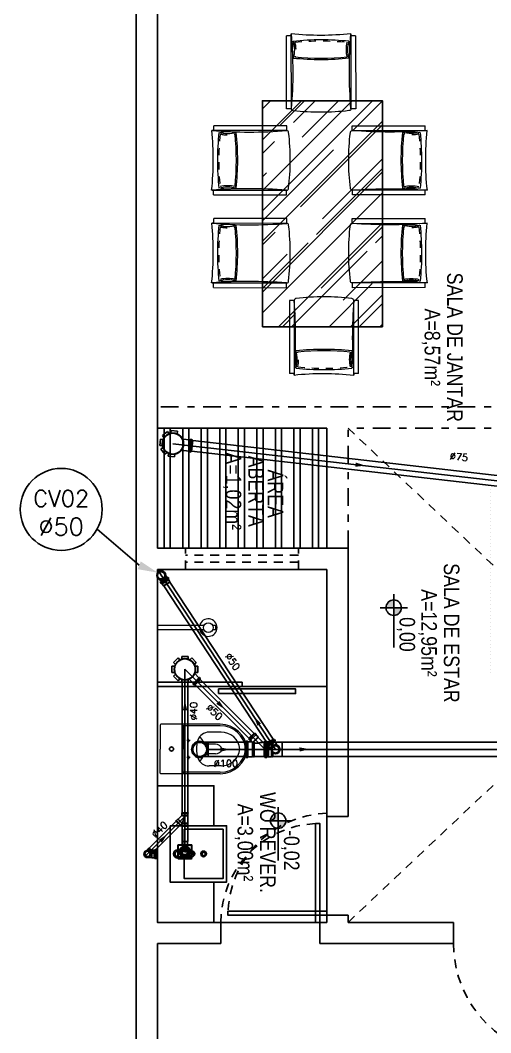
# Model space of a CAD drawing. Header units: millimetres. Extents: x 3923 to 4120, y 744 to 867.
# Drawn here: x 4082.44 to 4089.1, y 824.61 to 838.96 of the extents above; entities that cross this region are included whole.
import ezdxf
from ezdxf.enums import TextEntityAlignment as Align

# ---------------------------------------------------------------- set-up
doc = ezdxf.new("R2010")
doc.units = ezdxf.units.MM
for name, pattern in [('AXES', [0.54, 0.3, -0.08, 0.08, -0.08]), ('DASHDOT2', [0.5, 0.25, -0.125, 0, -0.125]), ('HIDDEN2', [0.1875, 0.125, -0.0625])]:
    doc.linetypes.add(name, pattern=pattern)
for name, color, linetype in [('-HIDRO', 8, 'Continuous'), ('A-PEN-C', 4, 'Continuous'), ('DIVERSOS', 1, 'Continuous'), ('E-txt-g', 3, 'Continuous'), ('MOB', 251, 'Continuous'), ('MOVEIS', 7, 'Continuous'), ('Texto-Tubos', 7, 'Continuous'), ('TigreCad', 3, 'Continuous'), ('Tinterno', 9, 'Continuous'), ('TUBULAÇÃO_ESGOTO', 5, 'Continuous')]:
    doc.layers.add(name, color=color, linetype=linetype)
for name, color, linetype, lineweight in [('E-Lay-9', 9, 'Continuous', 9), ('E-Txt-W', 7, 'Continuous', 20), ('estofado', 7, 'Continuous', 25)]:
    doc.layers.add(name, color=color, linetype=linetype, lineweight=lineweight)
doc.styles.add('F2', font='ARIALN.TTF')
doc.styles.add('REG60', font='romans.shx', dxfattribs={"width": 0.8, "height": 0.15})
doc.styles.add('REG80', font='romans.shx', dxfattribs={"width": 0.8, "height": 0.2})
doc.styles.add('ROMANS', font='romans__.ttf', dxfattribs={"height": 0.1})
doc.styles.add('TCTUBOS-TXT', font='txt.shx')

# ---------------------------------------------------------------- blocks, each defined once
blk = doc.blocks.new('A$C7AFB675E')
at = {"color": 8}
for p, q in [((3.5162, 0.4184), (3.5162, 0.4184)), ((3.5477, 0.4184), (3.5477, 0.4184)), ((3.5792, 0.4184), (3.5792, 0.4184)), ((3.6107, 0.4184), (3.6107, 0.4184)), ((3.6422, 0.4184), (3.6422, 0.4184)), ((3.6737, 0.4184), (3.6737, 0.4184)), ((3.7052, 0.4184), (3.7052, 0.4184)), ((3.7367, 0.4184), (3.7367, 0.4184)), ((3.7682, 0.4184), (3.7682, 0.4184)), ((3.7997, 0.4184), (3.7997, 0.4184)), ((3.8312, 0.4184), (3.8312, 0.4184)), ((3.8627, 0.4184), (3.8627, 0.4184)), ((3.8942, 0.4184), (3.8942, 0.4184)), ((3.9257, 0.4184), (3.9257, 0.4184)), ((3.9572, 0.4184), (3.9572, 0.4184)), ((3.9887, 0.4184), (3.9887, 0.4184)), ((4.0202, 0.4184), (4.0202, 0.4184)), ((4.0517, 0.4184), (4.0517, 0.4184)), ((4.0832, 0.4184), (4.0832, 0.4184)), ((4.1147, 0.4184), (4.1147, 0.4184)), ((4.1462, 0.4184), (4.1462, 0.4184)), ((4.1777, 0.4184), (4.1777, 0.4184)), ((4.2092, 0.4184), (4.2092, 0.4184)), ((4.2407, 0.4184), (4.2407, 0.4184)), ((4.2722, 0.4184), (4.2722, 0.4184)), ((4.3037, 0.4184), (4.3037, 0.4184)), ((4.3352, 0.4184), (4.3352, 0.4184)), ((4.3667, 0.4184), (4.3667, 0.4184)), ((4.3982, 0.4184), (4.3982, 0.4184)), ((4.4297, 0.4184), (4.4297, 0.4184)), ((4.4612, 0.4184), (4.4612, 0.4184)), ((4.4927, 0.4184), (4.4927, 0.4184)), ((4.5242, 0.4184), (4.5242, 0.4184)), ((4.5557, 0.4184), (4.5557, 0.4184)), ((4.5872, 0.4184), (4.5872, 0.4184)), ((4.6187, 0.4184), (4.6187, 0.4184)), ((4.6502, 0.4184), (4.6502, 0.4184)), ((4.6817, 0.4184), (4.6817, 0.4184)), ((4.7132, 0.4184), (4.7132, 0.4184)), ((4.7447, 0.4184), (4.7447, 0.4184)), ((4.7762, 0.4184), (4.7762, 0.4184)), ((4.8077, 0.4184), (4.8077, 0.4184)), ((4.8392, 0.4184), (4.8392, 0.4184)), ((4.8707, 0.4184), (4.8707, 0.4184)), ((4.9022, 0.4184), (4.9022, 0.4184)), ((4.9337, 0.4184), (4.9337, 0.4184)), ((4.9652, 0.4184), (4.9652, 0.4184)), ((4.9967, 0.4184), (4.9967, 0.4184)), ((5.0282, 0.4184), (5.0282, 0.4184)), ((5.0597, 0.4184), (5.0597, 0.4184)), ((5.0912, 0.4184), (5.0912, 0.4184)), ((5.1227, 0.4184), (5.1227, 0.4184)), ((5.1542, 0.4184), (5.1542, 0.4184))]:
    blk.add_line(p, q, dxfattribs=at)
blk = doc.blocks.new('TXT-AMB75')
at = {"layer": 'E-txt-g', "style": 'REG80', "width": 0.8, "flags": 8}
blk.add_attdef('TXT', text='', height=0.2, dxfattribs=at).set_placement((0.0055, 0.2964), align=Align.CENTER)
at = {"layer": 'E-Txt-W', "style": 'REG60', "width": 0.8, "flags": 8}
blk.add_attdef('TXT', text='', height=0.15, dxfattribs=at).set_placement((0.0055, 0.0271), align=Align.CENTER)
blk = doc.blocks.new('vaso-s')
at = {"color": 8}
for start, end in [(0, 180), (180, 0)]:
    blk.add_arc((0.08, 0), 0.0143, start, end, dxfattribs=at)
at = {"layer": 'E-Lay-9', "color": 8}
for p, q in [((0, 0.17), (0, 0)), ((0.4256, 0.175), (0.005, 0.175)), ((0.16, 0.17), (0.16, 0.17)), ((0.16, 0.17), (0.16, 0)), ((0.4256, 0.165), (0.165, 0.165)), ((0.17, 0), (0.17, 0.16)), ((0.2013, 0.0479), (0.2013, 0.0722)), ((0.4306, 0.12), (0.3459, 0.12)), ((0.2134, 0.06), (0.1891, 0.06)), ((0.3406, 0.035), (0.3406, 0)), ((0.3906, 0.035), (0.3406, 0.035)), ((0, -0.17), (0, 0)), ((0.16, -0.17), (0.16, 0)), ((0.17, 0), (0.17, -0.1601)), ((0.2134, -0.06), (0.1891, -0.06)), ((0.2013, -0.0479), (0.2013, -0.0722)), ((0.3406, -0.035), (0.3406, 0)), ((0.3906, -0.035), (0.3406, -0.035)), ((0.4306, -0.12), (0.3459, -0.12)), ((0.4256, -0.175), (0.005, -0.175)), ((0.16, -0.17), (0.16, -0.17)), ((0.4256, -0.165), (0.165, -0.165))]:
    blk.add_line(p, q, dxfattribs=at)
for centre in [(0.2013, 0.06), (0.2013, -0.06)]:
    blk.add_circle(centre, 0.005, dxfattribs=at)
for centre, radius, start, end in [((0.005, 0.17), 0.005, 90, 180), ((0.155, 0.17), 0.005, 0, 90), ((0.165, 0.17), 0.00495, 180, 270), ((0.165, 0.16), 0.00495, 0, 90), ((0.4256, -0.015), 0.19, 4.52806, 90), ((0.4256, -0.015), 0.18, 4.78019, 90), ((0.3459, 0.0375), 0.0825, 90, 163.03545), ((0.3754, 0.1358), 0.1066, 206.93947, 250.96472), ((0.4306, -0.015), 0.135, 6.37937, 90), ((0.518, -0.015), 0.2624, 163.03545, 176.7233), ((0.3906, -0.015), 0.05, 17.4576, 90), ((0.518, 0.015), 0.2624, 183.2767, 196.96455), ((0.3459, -0.0375), 0.0825, 196.96455, 270), ((0.3754, -0.1358), 0.1066, 109.03528, 153.06053), ((0.3906, 0.015), 0.05, 270, 342.5424), ((0.4256, 0.015), 0.19, 270, 355.47194), ((0.4256, 0.015), 0.18, 270, 355.21981), ((0.4306, 0.015), 0.135, 270, 353.62063), ((0.005, -0.17), 0.005, 180, 270), ((0.155, -0.17), 0.005, 270, 0), ((0.165, -0.17), 0.00495, 90, 180), ((0.165, -0.1601), 0.00495, 270, 0)]:
    blk.add_arc(centre, radius, start, end, dxfattribs=at)
blk = doc.blocks.new('Chuveiro')
at = {"layer": 'E-Lay-9', "color": 8}
for p, q in [((-0.0311, 0.0156), (-0.3604, 0.0156)), ((0.0509, 0.0156), (0.0311, 0.0156)), ((0.0509, 0.0156), (0.0509, -0.0156)), ((-0.0311, -0.0156), (-0.3604, -0.0156)), ((0.0509, -0.0156), (0.0311, -0.0156))]:
    blk.add_line(p, q, dxfattribs=at)
blk.add_circle((0, 0), 0.0348, dxfattribs=at)
for centre, radius, start, end in [((0, 0), 0.0624, 194.4775, 165.5225), ((0.0093, 0), 0.0444, 339.42663, 20.57337)]:
    blk.add_arc(centre, radius, start, end, dxfattribs=at)
blk = doc.blocks.new('CUBA QUADRADA-flat-4-flat-1')
at = {"layer": 'MOB'}
blk.add_lwpolyline([(0, -0.2), (0.4, -0.2), (0.4, 0.2), (0, 0.2)], close=True, dxfattribs=at)
blk.add_lwpolyline([(0.1, -0.0255), (0.1, -0.175), (0.375, -0.175), (0.375, 0.175), (0.1, 0.175), (0.1, 0.0255)], dxfattribs=at)
for points in [[(0.155, -0.02), (0.055, -0.03, -1), (0.055, 0.03), (0.155, 0.02, -1)], [(0.155, -0.01), (0.055, -0.02, -1), (0.055, 0.02), (0.155, 0.01, -1)]]:
    blk.add_lwpolyline(points, format="xyb", close=True, dxfattribs=at)
for radius in [0.02, 0.0125]:
    blk.add_circle((0.2375, 0), radius, dxfattribs=at)
blk = doc.blocks.new('NIVEL')
at = {"layer": 'DIVERSOS'}
h = blk.add_hatch(color=7, dxfattribs=at)
h.paths.add_polyline_path([(0, 0.137, 0.414214), (-0.137, 0), (0, 0)])
h.paths.add_polyline_path([(0, 0), (0, -0.137, 0.414214), (0.137, 0)])
at = {"layer": 'DIVERSOS', "color": 7}
for p, q in [((0, 0.242), (0, -0.242)), ((0.709, 0), (-0.242, 0))]:
    blk.add_line(p, q, dxfattribs=at)
blk.add_circle((0, 0), 0.137, dxfattribs=at)
blk = doc.blocks.new('Poltrona Star marrom')
at = {"layer": 'estofado', "color": 8, "lineweight": 20, "ltscale": 0.1}
for p, q in [((0, 0), (0, -0.78)), ((-0.05, -0.02), (-0.05, -0.78)), ((-0.05, -0.02), (0, -0.02)), ((0.62, -0.78), (0.62, -0.02)), ((0.62, -0.02), (0.67, -0.02)), ((0.67, -0.78), (0.67, -0.02)), ((-0.05, -0.78), (0, -0.78)), ((0.62, -0.78), (0.67, -0.78))]:
    blk.add_line(p, q, dxfattribs=at)
at = {"layer": 'estofado', "color": 8, "lineweight": 5, "ltscale": 0.1}
blk.add_line((0.62, -0.02), (0.62, 0), dxfattribs=at)
for centre, radius, start, end in [((0.31, 2.832), 2.848, 263.7521, 276.2479), ((0.309, -0.165), 0.296, 165.0121, 194.9879), ((0.31, -2.807), 2.748, 83.9224, 96.0776), ((-0.276, -0.165), 0.308, 343.0375, 16.9625), ((0.896, -0.165), 0.308, 163.0375, 196.9625), ((0.311, -0.165), 0.296, 345.0121, 14.9879), ((0.31, 2.478), 2.748, 263.9224, 276.0776), ((0.02, -0.78), 0.02, 180, 270), ((0.31, 1.687), 2.504, 263.3498, 276.6502), ((0.6, -0.78), 0.02, 270, 0)]:
    blk.add_arc(centre, radius, start, end, dxfattribs=at)
at = {"layer": 'MOVEIS', "color": 8, "lineweight": 5, "ltscale": 0.1}
for points in [[(0.019, -0.075), (0.019, -0.075), (0.019, -0.075)], [(0.601, -0.075), (0.601, -0.075)], [(0.019, -0.255), (0.019, -0.255)], [(0.601, -0.255), (0.601, -0.255)]]:
    blk.add_lwpolyline(points, close=True, dxfattribs=at)
for centre, radius, start, end in [((-4.905, -0.39), 4.92, 355.4539, 4.5461), ((-0.276, -0.165), 0.322, 345.9941, 14.0059), ((5.525, -0.39), 4.92, 175.4539, 184.5461), ((0.31, 2.478), 2.734, 264.2624, 275.7376)]:
    blk.add_arc(centre, radius, start, end, dxfattribs=at)
at = {"layer": 'MOVEIS', "color": 8, "linetype": 'AXES', "lineweight": 5, "ltscale": 0.1}
for centre, radius, start, end in [((0.31, -2.807), 2.734, 84.2624, 95.7376), ((0.896, -0.165), 0.322, 165.9941, 194.0059)]:
    blk.add_arc(centre, radius, start, end, dxfattribs=at)
blk = doc.blocks.new('j9n50d')
at = {"layer": 'TigreCad'}
for p, q in [((28.5, 25.4), (0, 25.4)), ((30.3, 27.2), (28.5, 25.4)), ((30.3, -27.1), (30.3, 27.2)), ((47.1, 27.2), (30.3, 27.2)), ((47.3, 27.4), (47.1, 27.2)), ((47.1, -27.1), (47.1, 27.2)), ((51.9, 27.4), (47.3, 27.4)), ((53.2, 30.9), (52.9, 28.3)), ((53.4, 30.8), (53.4, -30.8)), ((62.9, 31.8), (54.2, 31.8)), ((62.9, 30.8), (62.9, -30.8)), ((63.9, 31.1), (64.7, 28.1)), ((70, 27.4), (65.6, 27.4)), ((70, 27.4), (70, -27.4)), ((28.5, -25.3), (0, -25.3)), ((30.3, -27.1), (28.5, -25.3)), ((47.1, -27.1), (30.3, -27.1)), ((47.3, -27.4), (47.1, -27.1)), ((51.9, -27.4), (47.3, -27.4)), ((53.2, -30.9), (52.9, -28.3)), ((62.9, -31.8), (54.2, -31.8)), ((63.9, -31.1), (64.7, -28.1)), ((70, -27.4), (65.6, -27.4))]:
    blk.add_line(p, q, dxfattribs=at)
for centre, radius, start, end in [((0, 0), 25.4, 90, 270), ((51.9, 28.4), 1, 270, 355), ((54.2, 30.8), 1, 90, 175), ((62.9, 30.8), 1, 15, 90), ((65.6, 28.4), 1, 195, 270), ((51.9, -28.4), 1, 5, 90), ((54.2, -30.8), 1, 185, 270), ((62.9, -30.8), 1, 270, 345), ((65.6, -28.4), 1, 90, 165)]:
    blk.add_arc(centre, radius, start, end, dxfattribs=at)
at = {"layer": 'Tinterno'}
for p, q in [((28.5, -25.3), (28.5, 25.4)), ((47.3, -27.4), (47.3, 27.4)), ((52.9, 27.4), (52.9, -27.4)), ((64.9, 27.4), (64.9, -27.4))]:
    blk.add_line(p, q, dxfattribs=at)
blk = doc.blocks.new('j9n40s')
at = {"layer": 'TigreCad'}
for p, q in [((9.8, 20.6), (17.8, 20.6)), ((19, 21.8), (17.8, 20.6)), ((17.8, 20.6), (17.8, 14.3)), ((19, 12.6), (19, 21.8)), ((34, 21.8), (19, 21.8)), ((35, 22.8), (34, 21.8)), ((39, 22.8), (35, 22.8)), ((35, 22.8), (35, -22.8)), ((39, 22.8), (39, -22.8)), ((9.8, -20.6), (17.8, -20.6)), ((17.8, -20.6), (17.8, -14.3)), ((19, -21.8), (17.8, -20.6)), ((19, -12.6), (19, -21.8)), ((34, -21.8), (19, -21.8)), ((35, -22.8), (34, -21.8)), ((39, -22.8), (35, -22.8))]:
    blk.add_line(p, q, dxfattribs=at)
for radius in [22.8, 20]:
    blk.add_circle((0, 0), radius, dxfattribs=at)
at = {"layer": 'Tinterno'}
blk.add_line((34, 21.8), (34, -21.8), dxfattribs=at)
blk.add_circle((0, 0), 18.8, dxfattribs=at)
blk = doc.blocks.new('27289207s')
at = {"linetype": 'Continuous'}
for p, q in [((-49.9, -44.9), (-49.9, 44.9)), ((-47.4, -43.9), (-47.4, 43.9)), ((44.9, 49.9), (-44.9, 49.9)), ((43.9, 47.4), (-43.9, 47.4)), ((-20, 1.2), (-39.9, 3.3)), ((-19.8, 2.9), (-39.7, 5)), ((-19.3, 5.4), (-38.3, 11.5)), ((-18.7, 7), (-37.8, 13.2)), ((-17.7, 9.3), (-35.1, 19.3)), ((-16.9, 10.7), (-34.2, 20.7)), ((-15.4, 12.7), (-30.3, 26.1)), ((-14.3, 14), (-29.2, 27.4)), ((-12.4, 15.7), (-24.2, 31.9)), ((-11.1, 16.7), (-22.8, 32.9)), ((-8.9, 17.9), (-17, 36.2)), ((-7.4, 18.6), (-15.5, 36.9)), ((-5, 19.4), (-9.1, 38.9)), ((-3.3, 19.7), (-7.5, 39.3)), ((-0.9, 20), (-0.9, 40)), ((0.8, 20), (0.8, 40)), ((3.3, 19.7), (7.5, 39.3)), ((5, 19.4), (9.1, 38.9)), ((7.4, 18.6), (15.5, 36.9)), ((8.9, 17.9), (17, 36.2)), ((11.1, 16.7), (22.8, 32.9)), ((12.4, 15.7), (24.2, 31.9)), ((14.3, 14), (29.2, 27.4)), ((15.4, 12.7), (30.3, 26.1)), ((16.9, 10.7), (34.2, 20.7)), ((17.7, 9.3), (35.1, 19.3)), ((18.7, 7), (37.8, 13.2)), ((19.3, 5.4), (38.3, 11.5)), ((19.8, 2.9), (39.7, 5)), ((20, 1.2), (39.9, 3.3)), ((47.4, -43.9), (47.4, 43.9)), ((49.9, -44.9), (49.9, 44.9)), ((44.9, -49.9), (-44.9, -49.9)), ((43.9, -47.4), (-43.9, -47.4)), ((-20, -1.2), (-39.9, -3.3)), ((-19.8, -2.9), (-39.7, -5)), ((-19.3, -5.4), (-38.3, -11.5)), ((-18.7, -7), (-37.8, -13.2)), ((-17.7, -9.3), (-35.1, -19.3)), ((-16.9, -10.7), (-34.2, -20.7)), ((-15.4, -12.7), (-30.3, -26.1)), ((-14.3, -14), (-29.2, -27.4)), ((-12.4, -15.7), (-24.2, -31.9)), ((-11.1, -16.7), (-22.8, -32.9)), ((-18.7, -59.9), (-19, -49.9)), ((-18.7, -60.4), (-18.7, -59.9)), ((-18.5, -70.9), (-18.7, -60.4)), ((-8.9, -17.9), (-17, -36.2)), ((-7.4, -18.6), (-15.5, -36.9)), ((-5, -19.4), (-9.1, -38.9)), ((-3.3, -19.7), (-7.5, -39.3)), ((-0.9, -20), (-0.9, -40)), ((0.8, -20), (0.8, -40)), ((3.3, -19.7), (7.5, -39.3)), ((5, -19.4), (9.1, -38.9)), ((7.4, -18.6), (15.5, -36.9)), ((8.9, -17.9), (17, -36.2)), ((11.1, -16.7), (22.8, -32.9)), ((12.4, -15.7), (24.2, -31.9)), ((14.3, -14), (29.2, -27.4)), ((15.4, -12.7), (30.3, -26.1)), ((16.9, -10.7), (34.2, -20.7)), ((17.7, -9.3), (35.1, -19.3)), ((18.5, -70.9), (18.7, -59.9)), ((18.7, -7), (37.8, -13.2)), ((18.7, -59.9), (19, -49.9)), ((19.3, -5.4), (38.3, -11.5)), ((19.8, -2.9), (39.7, -5)), ((20, -1.2), (39.9, -3.3)), ((-17, -72.4), (-16.5, -72.4)), ((-16.5, -72.4), (17, -72.4))]:
    blk.add_line(p, q, dxfattribs=at)
for centre, radius, start, end in [((-44.9, 44.9), 5, 90, 180), ((-43.9, 43.9), 3.5, 90, 180), ((0, 0), 40, 175.21763, 184.78237), ((0, 0), 40, 163.21763, 172.78238), ((0, 0), 39, 175.24885, 184.75115), ((0, 0), 39, 163.24889, 172.75118), ((0, 0), 40, 151.21766, 160.7824), ((0, 0), 39, 151.24887, 160.75116), ((0, 0), 40, 139.21756, 148.78231), ((0, 0), 39, 139.24886, 148.75116), ((0, 0), 40, 127.21764, 136.78239), ((0, 0), 39, 127.24895, 136.75125), ((0, 0), 40, 115.21763, 124.78237), ((0, 0), 39, 115.24887, 124.75116), ((0, 0), 21, 176.31975, 183.68025), ((0, 0), 21, 164.31978, 171.68029), ((0, 0), 20, 176.4358, 183.5642), ((0, 0), 20, 164.43575, 171.56414), ((0, 0), 21, 152.31969, 159.68019), ((0, 0), 20, 152.43584, 159.56423), ((0, 0), 21, 140.31989, 147.68039), ((0, 0), 20, 140.43579, 147.56418), ((0, 0), 40, 103.21763, 112.78237), ((0, 0), 39, 103.24891, 112.7512), ((0, 0), 21, 128.31968, 135.68018), ((0, 0), 20, 128.43579, 135.56418), ((0, 0), 21, 116.31973, 123.68023), ((0, 0), 20, 116.4359, 123.56429), ((0, 0), 21, 104.31966, 111.68016), ((0, 0), 40, 91.21759, 100.78234), ((0, 0), 20, 104.43591, 111.5643), ((0, 0), 39, 91.24879, 100.75109), ((0, 0), 21, 92.31977, 99.68027), ((0, 0), 20, 92.43585, 99.56424), ((0, 0), 40, 79.21765, 88.7824), ((0, 0), 39, 79.2489, 88.7512), ((0, 0), 21, 80.31973, 87.68023), ((0, 0), 20, 80.43576, 87.56415), ((0, 0), 20, 68.4357, 75.56409), ((0, 0), 21, 68.31977, 75.68027), ((0, 0), 39, 67.24882, 76.75112), ((0, 0), 20, 56.43583, 63.56422), ((0, 0), 40, 67.21765, 76.7824), ((0, 0), 21, 56.31988, 63.68038), ((0, 0), 20, 44.43566, 51.56405), ((0, 0), 21, 44.31982, 51.68032), ((0, 0), 20, 32.43582, 39.56421), ((0, 0), 21, 32.31978, 39.68028), ((0, 0), 39, 55.24884, 64.75113), ((0, 0), 40, 55.21763, 64.78237), ((0, 0), 20, 20.43577, 27.56416), ((0, 0), 21, 20.31961, 27.68012), ((0, 0), 20, 8.43586, 15.56425), ((0, 0), 20, 356.4358, 3.5642), ((0, 0), 21, 8.31971, 15.68022), ((0, 0), 21, 356.31975, 3.68025), ((0, 0), 39, 43.24881, 52.75111), ((0, 0), 40, 43.21767, 52.78242), ((0, 0), 39, 31.24891, 40.75121), ((0, 0), 40, 31.21762, 40.78237), ((0, 0), 39, 19.24884, 28.75113), ((0, 0), 40, 19.2176, 28.78234), ((0, 0), 39, 7.24882, 16.75111), ((0, 0), 40, 7.21762, 16.78237), ((0, 0), 39, 355.24885, 4.75115), ((0, 0), 40, 355.21763, 4.78237), ((43.9, 43.9), 3.5, 0, 90), ((44.9, 44.9), 5, 0, 90), ((-44.9, -44.9), 5, 180, 270), ((-43.9, -43.9), 3.5, 180, 270), ((0, 0), 40, 187.21764, 196.78239), ((0, 0), 39, 187.24882, 196.75111), ((0, 0), 40, 199.21761, 208.78236), ((0, 0), 39, 199.24884, 208.75113), ((0, 0), 40, 211.21768, 220.78243), ((0, 0), 39, 211.24883, 220.75112), ((0, 0), 40, 223.21761, 232.78235), ((0, 0), 39, 223.2488, 232.75109), ((0, 0), 40, 235.21762, 244.78237), ((0, 0), 39, 235.24885, 244.75115), ((0, 0), 21, 188.31976, 195.68026), ((0, 0), 20, 188.43586, 195.56425), ((0, 0), 21, 200.31981, 207.68031), ((0, 0), 20, 200.43577, 207.56416), ((-17, -70.9), 1.5, 180.91669, 270.00004), ((0, 0), 21, 212.31961, 219.68011), ((0, 0), 20, 212.43582, 219.56421), ((0, 0), 40, 247.21762, 256.78237), ((0, 0), 39, 247.24885, 256.75114), ((0, 0), 21, 224.31965, 231.68015), ((0, 0), 20, 224.43587, 231.56426), ((0, 0), 21, 236.31968, 243.68018), ((0, 0), 20, 236.43577, 243.56416), ((0, 0), 21, 248.3198, 255.6803), ((0, 0), 40, 259.21763, 268.78238), ((0, 0), 20, 248.43583, 255.56422), ((0, 0), 39, 259.24886, 268.75115), ((0, 0), 21, 260.31973, 267.68023), ((0, 0), 20, 260.4358, 267.5642), ((0, 0), 20, 272.4358, 279.5642), ((0, 0), 21, 272.31977, 279.68027), ((0, 0), 39, 271.24886, 280.75115), ((0, 0), 40, 271.21763, 280.78238), ((0, 0), 20, 284.43578, 291.56417), ((0, 0), 21, 284.31977, 291.68027), ((0, 0), 20, 296.43572, 303.56411), ((0, 0), 39, 283.24883, 292.75113), ((0, 0), 40, 283.21761, 292.78235), ((0, 0), 21, 296.31971, 303.68021), ((0, 0), 20, 308.4359, 315.56429), ((0, 0), 21, 308.31985, 315.68035), ((0, 0), 20, 320.43579, 327.56418), ((0, 0), 21, 320.31972, 327.68022), ((0, 0), 39, 295.24885, 304.75115), ((0, 0), 40, 295.21763, 304.78238), ((17, -70.9), 1.5, 270.00015, 359.0835), ((0, 0), 20, 332.43584, 339.56423), ((0, 0), 21, 332.31988, 339.68039), ((0, 0), 20, 344.43575, 351.56414), ((0, 0), 21, 344.31974, 351.68024), ((0, 0), 39, 307.24885, 316.75114), ((0, 0), 40, 307.21759, 316.78234), ((0, 0), 39, 319.2488, 328.7511), ((0, 0), 40, 319.21764, 328.78239), ((0, 0), 39, 331.24887, 340.75116), ((0, 0), 40, 331.21764, 340.78239), ((0, 0), 39, 343.24889, 352.75118), ((0, 0), 40, 343.21761, 352.78236), ((43.9, -43.9), 3.5, 270, 360), ((44.9, -44.9), 5, 270, 360)]:
    blk.add_arc(centre, radius, start, end, dxfattribs=at)
blk = doc.blocks.new('27710409p')
at = {"layer": 'TigreCad'}
for p, q in [((-27.1, 22.8), (-27.1, -22.8)), ((-27.1, 22.8), (-23.1, 22.8)), ((-23.1, 22.8), (-23.1, -22.8)), ((-23.1, 22.8), (-22.1, 21.8)), ((-22.1, 21.8), (-7.1, 21.8)), ((-7.1, 21.8), (-7.1, -20.7)), ((-7.1, 21.8), (-5.9, 20.6)), ((-5.9, 20.6), (47.2, 20.6)), ((48.4, 21.8), (47.2, 20.6)), ((48.4, 21.8), (48.4, -20)), ((63.4, 21.8), (48.4, 21.8)), ((64.4, 22.8), (63.4, 21.8)), ((64.4, 22.8), (64.4, -22.8)), ((68.4, 22.8), (64.4, 22.8)), ((68.4, 22.8), (68.4, -22.8)), ((-27.1, -22.8), (-23.1, -22.8)), ((-23.1, -22.8), (-22.1, -21.8)), ((-22.1, -21.8), (-8.2, -21.8)), ((-7.5, -21.9), (0, 0)), ((18.8, -47.9), (-6.7, -22.4)), ((54.1, -22.4), (0, 0)), ((18.8, -49.6), (48.4, -20)), ((18.8, -49.6), (18.8, -47.9)), ((29.4, -60.2), (18.8, -49.6)), ((29.4, -61.7), (61.7, -29.4)), ((29.4, -61.7), (29.4, -60.2)), ((32.2, -64.5), (29.4, -61.7)), ((32.2, -64.5), (64.5, -32.2)), ((60.2, -29.4), (54.3, -23.5)), ((63.4, -21.8), (55, -21.8)), ((61.7, -29.4), (60.2, -29.4)), ((64.5, -32.2), (61.7, -29.4)), ((64.4, -22.8), (63.4, -21.8)), ((68.4, -22.8), (64.4, -22.8))]:
    blk.add_line(p, q, dxfattribs=at)
for centre, radius, start, end in [((-8.2, -23.8), 2, 45, 90), ((55, -22.8), 1, 90, 225)]:
    blk.add_arc(centre, radius, start, end, dxfattribs=at)
at = {"layer": 'Tinterno'}
for p, q in [((-22.1, 21.8), (-22.1, -21.8)), ((-5.9, 20.6), (-5.9, -17.2)), ((47.2, 20.6), (47.2, -19.5)), ((63.4, 21.8), (63.4, -21.8)), ((18.8, -47.9), (47.2, -19.5)), ((29.4, -60.2), (60.2, -29.4))]:
    blk.add_line(p, q, dxfattribs=at)
blk = doc.blocks.new('27150012p')
at = {"layer": 'TigreCad'}
for p, q in [((-80.6, 48.8), (-48.8, 80.6)), ((-48.8, 80.6), (-35.1, 66.9)), ((-22.5, 91.5), (-22.5, 72.1)), ((-22.5, 91.5), (22.5, 91.5)), ((22.5, 91.5), (22.5, 72.1)), ((48.8, 80.6), (35.1, 66.9)), ((48.8, 80.6), (80.6, 48.8)), ((-91.5, -22.5), (-91.5, 22.5)), ((-91.5, 22.5), (-72.1, 22.5)), ((-80.6, 48.8), (-66.9, 35.1)), ((80.6, 48.8), (66.9, 35.1)), ((111.4, 27.4), (70.4, 27.4)), ((112.7, 30.9), (112.4, 28.3)), ((122.4, 31.8), (113.7, 31.8)), ((113.7, 30.8), (113.7, -30.8)), ((122.4, 30.8), (122.4, -30.8)), ((123.4, 31.1), (124.2, 28.1)), ((129.5, 27.4), (125.1, 27.4)), ((129.5, 27.4), (129.5, -27.4)), ((-91.5, -22.5), (-72.1, -22.5)), ((-80.6, -48.8), (-66.9, -35.1)), ((-48.8, -80.6), (-80.6, -48.8)), ((-48.8, -80.6), (-35.1, -66.9)), ((48.8, -80.6), (35.1, -66.9)), ((80.6, -48.8), (48.8, -80.6)), ((80.6, -48.8), (66.9, -35.1)), ((111.4, -27.4), (70.4, -27.4)), ((112.7, -30.9), (112.4, -28.3)), ((122.4, -31.8), (113.7, -31.8)), ((123.4, -31.1), (124.2, -28.1)), ((129.5, -27.4), (125.1, -27.4)), ((-22.5, -91.5), (-22.5, -72.1)), ((22.5, -91.5), (-22.5, -91.5)), ((22.5, -91.5), (22.5, -72.1))]:
    blk.add_line(p, q, dxfattribs=at)
blk.add_circle((0, 0), 75.5, dxfattribs=at)
for centre, start, end in [((111.4, 28.4), 270, 355), ((113.7, 30.8), 90, 175), ((122.4, 30.8), 15, 90), ((125.1, 28.4), 195, 270), ((111.4, -28.4), 5, 90), ((113.7, -30.8), 185, 270), ((122.4, -30.8), 270, 345), ((125.1, -28.4), 90, 165)]:
    blk.add_arc(centre, 1, start, end, dxfattribs=at)
at = {"layer": 'Tinterno'}
for p, q in [((112.4, 27.4), (112.4, -27.4)), ((124.4, 27.4), (124.4, -27.4))]:
    blk.add_line(p, q, dxfattribs=at)
blk.add_circle((0, 0), 73.5, dxfattribs=at)
blk = doc.blocks.new('j9n100s')
at = {"layer": 'TigreCad'}
for p, q in [((27.3, 50.8), (60, 50.8)), ((27.3, -50.8), (60, -50.8))]:
    blk.add_line(p, q, dxfattribs=at)
blk.add_circle((0, 0), 53.2, dxfattribs=at)
for start, end in [(61.78498, 298.21502), (298.21502, 61.78498)]:
    blk.add_arc((0, 0), 57.7, start, end, dxfattribs=at)
at = {"layer": 'Tinterno'}
blk.add_line((60, -50.8), (60, 50.8), dxfattribs=at)
blk.add_circle((0, 0), 51, dxfattribs=at)
blk = doc.blocks.new('26277469p')
at = {"layer": 'TigreCad'}
for p, q in [((78, 50.8), (6, 50.8)), ((78, 50.8), (78.1, 52.3)), ((78, -46.9), (78, 50.8)), ((78.1, -46.9), (78.1, 52.3)), ((81.1, 52.3), (78.1, 52.3)), ((81.1, -47.9), (81.1, 52.3)), ((81.2, 50.8), (81.1, 52.3)), ((81.2, -48), (81.2, 50.8)), ((87.4, 50.8), (81.2, 50.8)), ((89.8, 53.2), (87.4, 50.8)), ((89.8, -51.8), (89.8, 53.2)), ((121.7, 53.2), (89.8, 53.2)), ((122.9, 56.7), (122.7, 54.2)), ((133.3, 57.6), (123.9, 57.6)), ((123.9, 56.6), (123.9, -56.7)), ((133.3, 56.6), (133.3, -56.7)), ((134.3, 56.9), (135.1, 54)), ((140.5, 53.2), (136.1, 53.2)), ((140.5, 53.2), (140.5, -53.3)), ((14.9, -50.8), (6, -50.8)), ((49.6, -85.4), (14.9, -50.8)), ((49.6, -88.3), (87.3, -50.5)), ((106.9, -63.4), (63.4, -106.9)), ((113.6, -70.1), (70.1, -113.6)), ((103.4, -64.8), (93.6, -55)), ((121.7, -53.3), (94.3, -53.3)), ((106.8, -63.1), (104.8, -64.8)), ((114.4, -69.4), (108.2, -63.2)), ((114.5, -70.6), (113, -73.3)), ((122.9, -56.7), (122.7, -54.2)), ((133.3, -57.7), (123.9, -57.7)), ((134.3, -56.9), (135.1, -54)), ((140.5, -53.3), (136.1, -53.3)), ((49.6, -88.3), (49.6, -85.4)), ((64.8, -103.4), (49.6, -88.3)), ((63.1, -106.8), (64.8, -104.8)), ((69.4, -114.4), (63.2, -108.2)), ((70.6, -114.5), (73.3, -113)), ((77.5, -116.2), (74.5, -113.1)), ((116.2, -77.5), (77.5, -116.2)), ((116.2, -77.5), (113.1, -74.5))]:
    blk.add_line(p, q, dxfattribs=at)
blk.add_lwpolyline([(15.8, -51.2, -0.013476), (38.9, -47.1, -0.106485), (67.2, -44.2, -0.09207), (93.5, -53.8, -0.112954)], format="xyb", dxfattribs=at)
for centre, start, end in [((121.7, 54.2), 270, 355), ((123.9, 56.6), 90, 175), ((133.3, 56.6), 15, 90), ((136.1, 54.2), 195, 270), ((14.9, -51.8), 34.26819, 90), ((94.3, -54.3), 90, 225), ((104.1, -64.1), 225, 310), ((107.4, -63.9), 45, 130), ((113.6, -70.1), 330, 45), ((121.7, -54.3), 5, 90), ((123.9, -56.7), 185, 270), ((133.3, -56.7), 270, 345), ((136.1, -54.3), 90, 165), ((63.9, -107.4), 140, 225), ((64.1, -104.1), 320, 45), ((70.1, -113.6), 225, 300), ((73.8, -113.8), 45, 120), ((113.8, -73.8), 150, 225)]:
    blk.add_arc(centre, 1, start, end, dxfattribs=at)
at = {"layer": 'Tinterno'}
for p, q in [((6, 50.8), (6, -50.8)), ((87.4, -50.6), (87.4, 50.8)), ((122.6, 53.2), (122.6, -53.3)), ((135.3, 53.2), (135.3, -53.3)), ((85.3, -49.6), (49.6, -85.4)), ((104.1, -65.4), (65.4, -104.1)), ((112.6, -73.9), (73.9, -112.6))]:
    blk.add_line(p, q, dxfattribs=at)
blk = doc.blocks.new('trn1050s')
at = {"layer": 'TigreCad'}
for p, q in [((-80.4, -53.3), (-80.4, 53.3)), ((-80.4, 53.3), (-76, 53.3)), ((-74.2, 56.9), (-75, 54)), ((-73.2, 57.7), (-63.8, 57.7)), ((-73.2, -56.6), (-73.2, 56.7)), ((-63.8, -56.6), (-63.8, 56.7)), ((-62.8, 56.7), (-62.6, 54.2)), ((-61.6, 53.3), (-49.5, 53.3)), ((-49.5, -53.3), (-49.5, 53.3)), ((-49.5, 53.3), (-49.2, 53)), ((-49.2, 53), (-29.5, 53)), ((-29.5, 53), (-29.5, 11.9)), ((-29.5, 53), (-27.3, 50.8)), ((-27.3, 50.8), (-21.1, 50.8)), ((-21.1, 50.8), (-21, 52.3)), ((-21, 52.3), (-21, 23.9)), ((-21, 52.3), (-18, 52.3)), ((-18, 52.3), (-18, 26.2)), ((-17.9, 50.8), (-18, 52.3)), ((-17.9, 50.8), (47.6, 50.8)), ((-80.4, -53.3), (-76, -53.3)), ((-74.2, -56.9), (-75, -54)), ((-73.2, -57.6), (-63.8, -57.6)), ((-62.8, -56.7), (-62.6, -54.2)), ((-61.6, -53.3), (-49.5, -53.3)), ((-49.5, -53.3), (-49.2, -53)), ((-49.2, -53), (-29.5, -53)), ((-29.5, -53), (-29.5, -11.9)), ((-29.5, -53), (-27.3, -50.8)), ((-27.3, -50.8), (-21.1, -50.8)), ((-21.1, -50.8), (-21, -52.3)), ((-21, -52.3), (-21, -23.9)), ((-21, -52.3), (-18, -52.3)), ((-18, -52.3), (-18, -26.2)), ((-17.9, -50.8), (-18, -52.3)), ((-17.9, -50.8), (47.6, -50.8))]:
    blk.add_line(p, q, dxfattribs=at)
for radius in [31.8, 25.6]:
    blk.add_circle((0, 0), radius, dxfattribs=at)
for centre, start, end in [((-76, 54.2), 270, 345), ((-73.2, 56.7), 90, 165), ((-63.8, 56.7), 5, 90), ((-61.6, 54.2), 185, 270), ((-76, -54.2), 15, 90), ((-73.2, -56.6), 195, 270), ((-63.8, -56.6), 270, 355), ((-61.6, -54.2), 90, 175)]:
    blk.add_arc(centre, 1, start, end, dxfattribs=at)
at = {"layer": 'Tinterno'}
for p, q in [((-75.2, -53.3), (-75.2, 53.3)), ((-62.5, -53.3), (-62.5, 53.3)), ((-49.2, -53), (-49.2, 53)), ((-27.3, 50.8), (-27.3, 16.3)), ((-21.1, 50.8), (-21.1, 23.8)), ((-17.9, 50.8), (-17.9, 26.3)), ((47.6, -50.8), (47.6, 50.8)), ((-27.3, -50.8), (-27.3, -16.3)), ((-21.1, -50.8), (-21.1, -23.8)), ((-17.9, -50.8), (-17.9, -26.3))]:
    blk.add_line(p, q, dxfattribs=at)
blk.add_circle((0, 0), 27.3, dxfattribs=at)
blk = doc.blocks.new('j9n50s')
at = {"layer": 'TigreCad'}
for p, q in [((19.2, 25.4), (30.3, 25.4)), ((19.2, -25.4), (30.3, -25.4))]:
    blk.add_line(p, q, dxfattribs=at)
for radius in [31.8, 27.4]:
    blk.add_circle((0, 0), radius, dxfattribs=at)
at = {"layer": 'Tinterno'}
for p, q in [((30.3, 25.4), (30.3, 9.7)), ((30.3, -9.7), (30.3, -25.4))]:
    blk.add_line(p, q, dxfattribs=at)
blk.add_circle((0, 0), 25.6, dxfattribs=at)
blk = doc.blocks.new('11030602p')
at = {"layer": 'TigreCad'}
for p, q in [((0, 27.3), (4.4, 27.3)), ((0, -27.3), (0, 27.3)), ((6.1, 31.1), (5.3, 28.1)), ((7.1, 31.8), (15.8, 31.8)), ((7.1, -30.8), (7.1, 30.8)), ((15.8, -30.8), (15.8, 30.8)), ((16.8, 30.9), (17.1, 28.3)), ((18.1, 27.3), (22.7, 27.3)), ((22.7, 27.3), (23, 27.1)), ((39.7, 27.1), (23, 27.1)), ((39.7, 27.1), (41.5, 25.3)), ((41.5, -25.4), (41.5, 25.3)), ((0, -27.3), (4.4, -27.3)), ((6.1, -31.1), (5.3, -28.1)), ((7.1, -31.8), (15.8, -31.8)), ((16.8, -30.9), (17.1, -28.3)), ((18.1, -27.3), (22.7, -27.3)), ((22.7, -27.3), (23, -27.1)), ((39.7, -27.1), (23, -27.1)), ((39.7, -27.1), (41.5, -25.4))]:
    blk.add_line(p, q, dxfattribs=at)
for centre, start, end in [((4.4, 28.4), 270, 345), ((7.1, 30.8), 90, 165), ((15.8, 30.8), 5, 90), ((18.1, 28.4), 185, 270), ((4.4, -28.3), 15, 90), ((7.1, -30.8), 195, 270), ((15.8, -30.8), 270, 355), ((18.1, -28.3), 90, 175)]:
    blk.add_arc(centre, 1, start, end, dxfattribs=at)
at = {"layer": 'Tinterno'}
for p, q in [((5.1, -27.3), (5.1, 27.3)), ((17.1, -27.3), (17.1, 27.3)), ((22.7, 27.3), (22.7, -27.3)), ((23, -27.1), (23, 27.1)), ((39.7, 27.1), (39.7, -27.1))]:
    blk.add_line(p, q, dxfattribs=at)
blk = doc.blocks.new('27150128p')
at = {"layer": 'TigreCad'}
for p, q in [((-80.6, 48.8), (-48.8, 80.6)), ((-35.8, 67.6), (-48.8, 80.6)), ((-22.5, 91.5), (22.5, 91.5)), ((-22.5, 73.2), (-22.5, 91.5)), ((22.5, 73.2), (22.5, 91.5)), ((-73.2, 22.5), (-91.5, 22.5)), ((-91.5, -22.5), (-91.5, 22.5)), ((-67.6, 35.8), (-80.6, 48.8)), ((118.5, 40), (64.9, 40)), ((119.7, 43.6), (119.5, 40.9)), ((130.3, 44.5), (120.7, 44.5)), ((120.7, 43.5), (120.7, -43.5)), ((130.3, 43.5), (130.3, -43.5)), ((131.3, 43.6), (131.5, 40.9)), ((137.5, 40), (132.5, 40)), ((137.5, 40), (137.5, -40)), ((-73.2, -22.5), (-91.5, -22.5)), ((-67.6, -35.8), (-80.6, -48.8)), ((-48.8, -80.6), (-80.6, -48.8)), ((-35.8, -67.6), (-48.8, -80.6)), ((118.5, -40), (64.9, -40)), ((119.7, -43.6), (119.5, -40.9)), ((130.3, -44.5), (120.7, -44.5)), ((131.3, -43.6), (131.5, -40.9)), ((137.5, -40), (132.5, -40)), ((-22.5, -73.2), (-22.5, -91.5)), ((22.5, -91.5), (-22.5, -91.5)), ((22.5, -73.2), (22.5, -91.5))]:
    blk.add_line(p, q, dxfattribs=at)
blk.add_circle((0, 0), 75.5, dxfattribs=at)
for centre, radius, start, end in [((-24, 73.2), 1.5, 288.16101, 0), ((24, 73.2), 1.5, 180, 251.83899), ((-73.2, 24), 1.5, 270, 341.83899), ((-68.7, 34.8), 1.5, 333.16101, 45), ((-34.8, 68.7), 1.5, 225, 296.83899), ((64.9, 41.5), 1.5, 212.61294, 270), ((118.5, 41), 1, 270, 355), ((120.7, 43.5), 1, 90, 175), ((130.3, 43.5), 1, 5, 90), ((132.5, 41), 1, 185, 270), ((-73.2, -24), 1.5, 18.16101, 90), ((-68.7, -34.8), 1.5, 315, 26.83899), ((-34.8, -68.7), 1.5, 63.16101, 135), ((64.9, -41.5), 1.5, 90, 147.38706), ((118.5, -41), 1, 5, 90), ((120.7, -43.5), 1, 185, 270), ((130.3, -43.5), 1, 270, 355), ((132.5, -41), 1, 90, 175), ((-24, -73.2), 1.5, 0, 71.83899), ((24, -73.2), 1.5, 108.16101, 180)]:
    blk.add_arc(centre, radius, start, end, dxfattribs=at)
at = {"layer": 'Tinterno'}
for p, q in [((119.4, -40), (119.4, 40)), ((131.6, -40), (131.6, 40))]:
    blk.add_line(p, q, dxfattribs=at)
blk.add_circle((0, 0), 73.5, dxfattribs=at)

msp = doc.modelspace()

# ---------------------------------------------------------------- hatches: boundary and pattern name
at = {"layer": '-HIDRO', "linetype": 'Continuous'}
h = msp.add_hatch(dxfattribs=at)
h.set_pattern_fill('AR-RROOF', color=256, scale=0.02, angle=225, style=0)
h.set_pattern_definition([(225, (13912.689, 2608.4295), (-0.431052294, -1.149472783), [7.62, -1.016, 2.54, -0.508]), (225, (13912.3909, 2607.7722), (0.83695987, -0.11853938), [1.524, -0.16764, 3.048, -0.381]), (225, (13912.81474, 2607.9446), (-1.627222409, -2.108564137), [4.064, -0.7112, 2.032, -0.508])])
h.paths.add_polyline_path([(4085.872, 834.615), (4087.572, 834.615), (4087.572, 837.815), (4085.872, 837.815)])
at = {"layer": '-HIDRO', "linetype": 'HIDDEN2'}
h = msp.add_hatch(dxfattribs=at)
h.set_pattern_fill('ANSI32', color=256, scale=0.7, angle=45, style=0)
h.set_pattern_definition([(90, (2700.58095, 492.77779), (-0.2625, 1e-16), []), (90, (2700.66845, 492.86529), (-0.2625, 1e-16), [])])
h.paths.add_polyline_path([(4086.785, 833.178), (4084.385, 833.178), (4084.385, 831.478), (4086.785, 831.478)])
h.paths.add_polyline_path([(4085.617, 832.843), (4085.617, 831.724), (4085.947, 831.724), (4085.947, 832.843)], flags=24)
h.paths.add_polyline_path([(4085.243, 832.9), (4085.243, 831.667), (4085.64, 831.667), (4085.64, 832.9)], flags=24)
h.paths.add_polyline_path([(4085.878, 832.663), (4085.878, 831.837), (4086.294, 831.837), (4086.294, 832.663)], flags=24)

# ---------------------------------------------------------------- linework, layer by layer
at = {"layer": '-HIDRO', "linetype": 'Continuous'}
for p, q in [((4084.085, 860.498), (4084.085, 810.498)), ((4084.385, 847.396), (4084.385, 831.478)), ((4086.785, 833.178), (4084.385, 833.178)), ((4086.785, 831.478), (4086.785, 833.178)), ((4087.085, 831.478), (4084.385, 831.478)), ((4087.085, 831.478), (4087.085, 827.678)), ((4084.385, 831.178), (4084.385, 826.178)), ((4086.785, 831.178), (4084.385, 831.178)), ((4086.785, 831.178), (4086.785, 827.678)), ((4087.085, 827.678), (4086.785, 827.678)), ((4087.085, 827.678), (4086.785, 827.678)), ((4086.785, 826.278), (4086.785, 827.678)), ((4086.785, 826.278), (4086.785, 826.178)), ((4087.085, 826.278), (4086.785, 826.278)), ((4087.085, 826.278), (4087.085, 826.178)), ((4085.285, 826.178), (4084.385, 826.178)), ((4085.285, 826.178), (4085.285, 825.878)), ((4085.285, 826.178), (4086.685, 826.178)), ((4086.785, 826.178), (4086.685, 826.178)), ((4086.785, 826.178), (4086.685, 826.178)), ((4086.685, 826.178), (4086.685, 825.878)), ((4088.577, 826.178), (4087.085, 826.178)), ((4088.577, 826.178), (4087.085, 826.178)), ((4088.577, 826.178), (4088.577, 825.878)), ((4084.385, 825.878), (4085.285, 825.878)), ((4084.385, 825.878), (4084.385, 819.478)), ((4086.685, 825.878), (4088.577, 825.878)), ((4088.577, 825.878), (4086.685, 825.878))]:
    msp.add_line(p, q, dxfattribs=at)
at = {"layer": '-HIDRO', "linetype": 'DASHDOT2'}
for p, q in [((4089.485, 833.478), (4084.385, 833.478)), ((4089.485, 833.178), (4087.085, 833.178)), ((4087.085, 831.478), (4087.085, 833.178))]:
    msp.add_line(p, q, dxfattribs=at)
at = {"layer": '-HIDRO', "linetype": 'HIDDEN2'}
for p, q in [((4087.085, 833.178), (4094.485, 826.178)), ((4087.085, 826.178), (4094.485, 833.171)), ((4084.785, 831.178), (4084.785, 831.478)), ((4086.385, 831.378), (4084.785, 831.378)), ((4086.385, 831.178), (4086.385, 831.478)), ((4086.385, 831.278), (4084.785, 831.278))]:
    msp.add_line(p, q, dxfattribs=at)
at = {"layer": '-HIDRO'}
msp.add_line((4084.385, 829.518), (4086.785, 829.518), dxfattribs=at)
for points in [[(4085.872, 834.615), (4087.572, 834.615), (4087.572, 837.815), (4085.872, 837.815)], [(4084.385, 829.518), (4084.385, 829.579), (4085.585, 829.579), (4085.585, 829.518)], [(4085.251, 829.419), (4085.251, 829.484), (4086.342, 829.484), (4086.342, 829.419)], [(4086.685, 826.178), (4086.685, 827.578), (4086.625, 827.578), (4086.625, 826.178)], [(4086.785, 826.278), (4086.785, 826.338), (4085.385, 826.338), (4085.385, 826.278)]]:
    msp.add_lwpolyline(points, close=True, dxfattribs=at)
msp.add_lwpolyline([(4085.185, 826.747), (4085.185, 826.178), (4084.385, 826.178), (4084.385, 828.112), (4085.185, 828.112), (4085.185, 827.547)], dxfattribs=at)
at = {"layer": '-HIDRO', "linetype": 'HIDDEN2'}
for centre, radius, start, end in [((4086.832, 826.278), 1.447, 91.8577, 180), ((4086.686, 826.178), 1.401, 92.5089, 180), ((4090.177, 825.878), 1.6, 180, 270)]:
    msp.add_arc(centre, radius, start, end, dxfattribs=at)
at = {"layer": 'A-PEN-C'}
msp.add_line((4084.127, 831.235), (4083.532, 831.745), dxfattribs=at)
msp.add_circle((4083.024, 832.027), 0.58, dxfattribs=at)
msp.add_solid([(4084.389, 831.131), (4084.15, 831.291), (4084.106, 831.18)], dxfattribs=at)
at = {"layer": 'TigreCad'}
for p, q in [((4084.887, 833.001), (4096.639, 831.652)), ((4084.87, 832.851), (4096.639, 831.5)), ((4084.478, 830.943), (4085.939, 828.717)), ((4084.563, 830.998), (4086.024, 828.772)), ((4084.735, 827.732), (4084.735, 829.579)), ((4084.815, 827.732), (4084.815, 829.579)), ((4084.922, 829.543), (4085.68, 828.785)), ((4084.994, 829.615), (4085.752, 828.857)), ((4085.106, 828.729), (4085.629, 828.729)), ((4086.023, 828.729), (4095.465, 828.729)), ((4085.106, 828.526), (4085.629, 828.526)), ((4086.154, 828.526), (4095.465, 828.526)), ((4084.272, 827.231), (4084.65, 827.609)), ((4084.328, 827.174), (4084.706, 827.552)), ((4084.735, 827.322), (4084.735, 827.541)), ((4084.815, 827.322), (4084.815, 827.541))]:
    msp.add_line(p, q, dxfattribs=at)
at = {"layer": 'TUBULAÇÃO_ESGOTO'}
for p, q in [((4084.605, 832.958), (4096.639, 831.576)), ((4086.058, 828.627), (4084.385, 831.178)), ((4084.775, 827.177), (4084.775, 829.762)), ((4084.775, 829.762), (4085.91, 828.627)), ((4085.091, 828.627), (4095.465, 828.627)), ((4084.218, 827.121), (4084.775, 827.677))]:
    msp.add_line(p, q, dxfattribs=at)
msp.add_circle((4084.985, 828.627), 0.1, dxfattribs=at)
for points in [[(4087.331, 832.647), (4087.188, 832.631), (4087.194, 832.691)], [(4084.775, 829.322), (4084.807, 829.182), (4084.747, 829.181)], [(4085.342, 829.195), (4085.22, 829.271), (4085.262, 829.314)], [(4085.749, 829.095), (4085.853, 828.996), (4085.803, 828.962)], [(4085.419, 828.627), (4085.279, 828.595), (4085.278, 828.655)], [(4086.538, 828.63), (4086.398, 828.597), (4086.397, 828.657)], [(4084.524, 827.427), (4084.448, 827.305), (4084.405, 827.347)]]:
    msp.add_solid(points, dxfattribs=at)

# ---------------------------------------------------------------- block references
at = {"layer": '-HIDRO', "lineweight": 5, "yscale": 1.359691849440184, "zscale": 1.359691849440184}
for p, xscale, rotation in [((4087.124, 838.763), -1.359691849440184, 0.06282621836916745), ((4085.155, 836.55), 1.359691849440184, 89.9371737816308), ((4088.206, 836.55), -1.359691849440184, 270.0628262183692), ((4085.155, 835.236), 1.359691849440184, 89.9371737816308), ((4088.206, 835.236), -1.359691849440184, 270.0628262183692), ((4087.165, 833.926), 1.359691849440184, 179.9371737816307)]:
    msp.add_blockref('Poltrona Star marrom', p, dxfattribs=dict(at, xscale=xscale, rotation=rotation))
at = {"layer": '-HIDRO'}
ref = msp.add_blockref('TXT-AMB75', (4088.056, 834.331), dxfattribs=dict(at, xscale=1.458, yscale=1.458, zscale=1.458, rotation=270))
ref.add_attrib('TXT', 'SALA DE JANTAR', dxfattribs={"layer": 'E-txt-g', "color": 2, "height": 0.22, "rotation": 270, "style": 'F2'}).set_placement((4088.488, 834.323), align=Align.CENTER)
ref.add_attrib('TXT', 'A=8,57m²', dxfattribs={"layer": 'E-Txt-W', "height": 0.22, "rotation": 270, "style": 'F2'}).set_placement((4088.169, 834.323), align=Align.CENTER)
ref = msp.add_blockref('TXT-AMB75', (4085.239, 832.291), dxfattribs=dict(at, xscale=1.458, yscale=1.458, zscale=1.458, rotation=270))
ref.add_attrib('TXT', 'ABERTA', dxfattribs={"layer": 'E-txt-g', "color": 2, "height": 0.22, "rotation": 270, "style": 'F2'}).set_placement((4085.672, 832.284), align=Align.CENTER)
ref.add_attrib('TXT', 'A=1,02m²', dxfattribs={"layer": 'E-Txt-W', "height": 0.22, "rotation": 270, "style": 'F2'}).set_placement((4085.353, 832.284), align=Align.CENTER)
ref = msp.add_blockref('TXT-AMB75', (4085.515, 832.258), dxfattribs=dict(at, xscale=1.458, yscale=1.458, zscale=1.458, rotation=270))
ref.add_attrib('TXT', 'ÁREA', dxfattribs={"layer": 'E-txt-g', "color": 2, "height": 0.22, "rotation": 270, "style": 'F2'}).set_placement((4085.947, 832.25), align=Align.CENTER)
at = {"layer": '-HIDRO', "ltscale": 0.35, "xscale": 1.62, "yscale": 1.62, "zscale": 1.62, "rotation": 270}
msp.add_blockref('A$C7AFB675E', (4088.421, 838.06), dxfattribs=at)
at = {"layer": '-HIDRO'}
ref = msp.add_blockref('TXT-AMB75', (4088.009, 830.285), dxfattribs=dict(at, xscale=1.458, yscale=1.458, zscale=1.458, rotation=270))
ref.add_attrib('TXT', 'SALA DE ESTAR', dxfattribs={"layer": 'E-txt-g', "color": 2, "height": 0.22, "rotation": 270, "style": 'F2'}).set_placement((4088.441, 830.277), align=Align.CENTER)
ref.add_attrib('TXT', 'A=12,95m²', dxfattribs={"layer": 'E-Txt-W', "height": 0.22, "rotation": 270, "style": 'F2'}).set_placement((4088.122, 830.277), align=Align.CENTER)
at = {"layer": '-HIDRO', "linetype": 'Continuous', "xscale": -0.7971733240954236, "yscale": 0.7971733240954236, "zscale": 0.7971733240954236, "rotation": 90}
for p in [(4087.732, 830.635), (4086.095, 827.618)]:
    msp.add_blockref('NIVEL', p, dxfattribs=at)
at = {"layer": '-HIDRO', "xscale": 2, "yscale": 2, "zscale": 2}
for name, p in [('Chuveiro', (4085.106, 830.353)), ('vaso-s', (4084.425, 828.633))]:
    msp.add_blockref(name, p, dxfattribs=at)
at = {"layer": '-HIDRO'}
ref = msp.add_blockref('TXT-AMB75', (4085.406, 827.317), dxfattribs=dict(at, xscale=1.458, yscale=1.458, zscale=1.458, rotation=270))
ref.add_attrib('TXT', 'WC REVER.', dxfattribs={"layer": 'E-txt-g', "color": 2, "height": 0.22, "rotation": 270, "style": 'F2'}).set_placement((4085.839, 827.309), align=Align.CENTER)
ref.add_attrib('TXT', 'A=3,00m²', dxfattribs={"layer": 'E-Txt-W', "height": 0.22, "rotation": 270, "style": 'F2'}).set_placement((4085.52, 827.309), align=Align.CENTER)
at = {"layer": '-HIDRO', "xscale": -2, "yscale": 2, "zscale": 2, "rotation": 180}
msp.add_blockref('CUBA QUADRADA-flat-4-flat-1', (4084.565, 827.147), dxfattribs=at)
at = {"layer": 'TigreCad', "yscale": 0.002, "zscale": 0.002}
for name, p, xscale, rotation in [('27150128p', (4084.605, 832.958), 0.002, 353.4516663469342), ('j9n50s', (4084.44, 831.093), 0.002, 303.272358036267), ('27150012p', (4084.775, 829.762), 0.002, 315), ('26277469p', (4085.91, 828.627), 0.002, 180), ('j9n50d', (4086.058, 828.627), 0.002, 123.2723580362582), ('27710409p', (4084.775, 827.677), 0.001999999999999997, 270.0000008605811), ('j9n40s', (4084.245, 827.147), 0.002, 45), ('27289207s', (4084.775, 827.177), 0.001999999999999996, 180.0000008606521)]:
    msp.add_blockref(name, p, dxfattribs=dict(at, xscale=xscale, rotation=rotation))
at = {"layer": 'TigreCad', "xscale": 0.002, "yscale": 0.002, "zscale": 0.002}
for name, p in [('j9n100s', (4084.985, 828.627)), ('trn1050s', (4086.058, 828.627)), ('j9n50d', (4084.245, 827.145))]:
    msp.add_blockref(name, p, dxfattribs=at)
at = {"layer": 'TUBULAÇÃO_ESGOTO', "xscale": 0.002, "yscale": 0.002, "zscale": 0.002, "rotation": 303.272358036575}
msp.add_blockref('11030602p', (4084.475, 831.04), dxfattribs=at)

# ---------------------------------------------------------------- texts
at = {"layer": '-HIDRO', "linetype": 'Continuous', "style": 'F2'}
for s, p in [('0,00', (4088.033, 830.501)), ('-0,02', (4086.396, 827.485))]:
    msp.add_text(s, height=0.2194, rotation=270, dxfattribs=at).set_placement(p, align=Align.TOP_LEFT)
at = {"layer": 'A-PEN-C', "style": 'ROMANS'}
for s, height, p in [('CV02', 0.234, (4083.024, 832.064)), ('%%C50', 0.2494, (4083.023, 831.658))]:
    msp.add_text(s, height=height, dxfattribs=at).set_placement(p, align=Align.CENTER)
at = {"layer": 'Texto-Tubos', "style": 'TCTUBOS-TXT'}
for s, rotation, p in [('%%C75', 353.4517, (4088.649, 832.722)), ('%%C50', 303.2724, (4085.409, 829.843)), ('%%C40', 90, (4084.949, 829.17)), ('%%C50', 315, (4085.158, 829.12)), ('%%C40', 45, (4084.451, 827.457))]:
    msp.add_text(s, height=0.1, rotation=rotation, dxfattribs=at).set_placement(p, align=Align.CENTER)
msp.add_text('%%C100', height=0.1, dxfattribs=at).set_placement((4085.355, 828.38), align=Align.CENTER)

doc.saveas('drawing.dxf')
